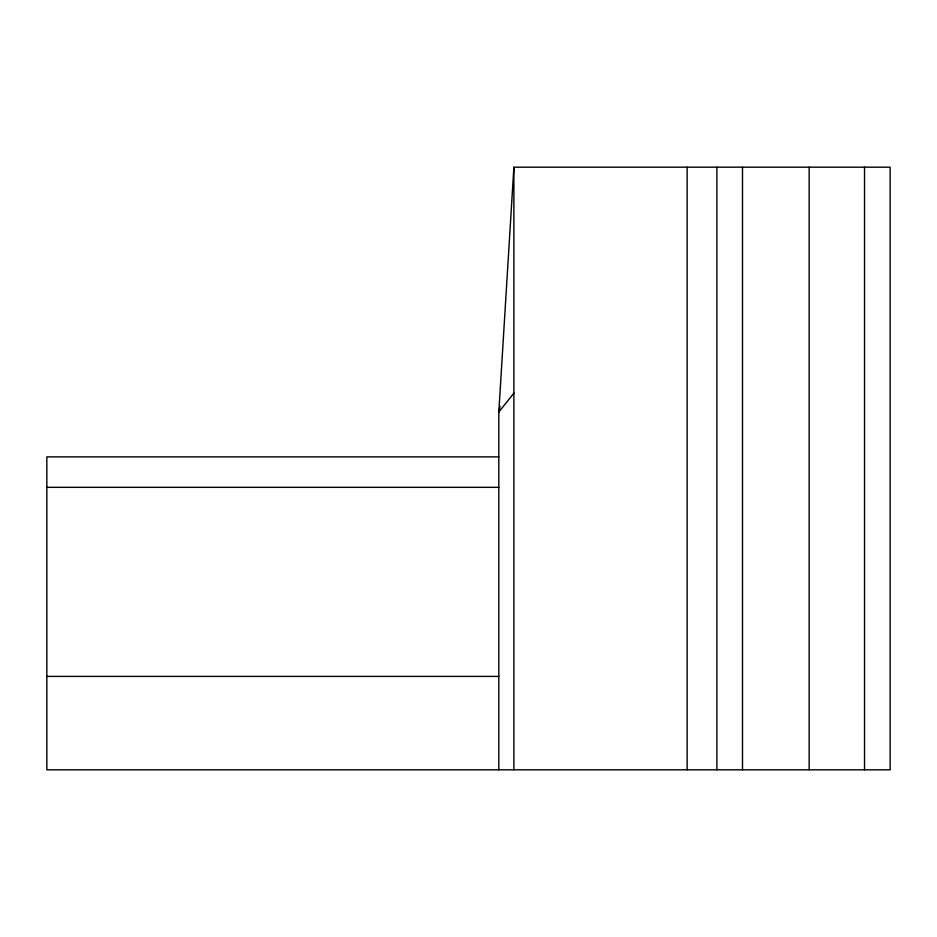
<?xml version="1.0" encoding="UTF-8"?>
<svg xmlns="http://www.w3.org/2000/svg" width="937" height="937" viewBox="0 0 937 937"><rect width="100%" height="100%" fill="white"/><g stroke="black" fill="none" stroke-linecap="round" stroke-linejoin="round"><path stroke-width="1.41" d="M498.824 456.869L46.85 456.869L46.85 769.816L890.15 769.816L890.15 167.184L513.886 167.184L498.824 411.999L498.824 769.816M500.042 406.271L498.824 411.999L513.886 393.177M46.85 487.334L498.824 487.334M46.85 676.409L498.824 676.409M864.535 167.184L864.535 769.816M809.17 167.184L809.17 769.816M742.502 167.184L742.502 769.816M716.899 167.184L716.899 769.816M687.137 167.184L687.137 769.816M513.886 167.184L513.886 769.816"/></g></svg>
